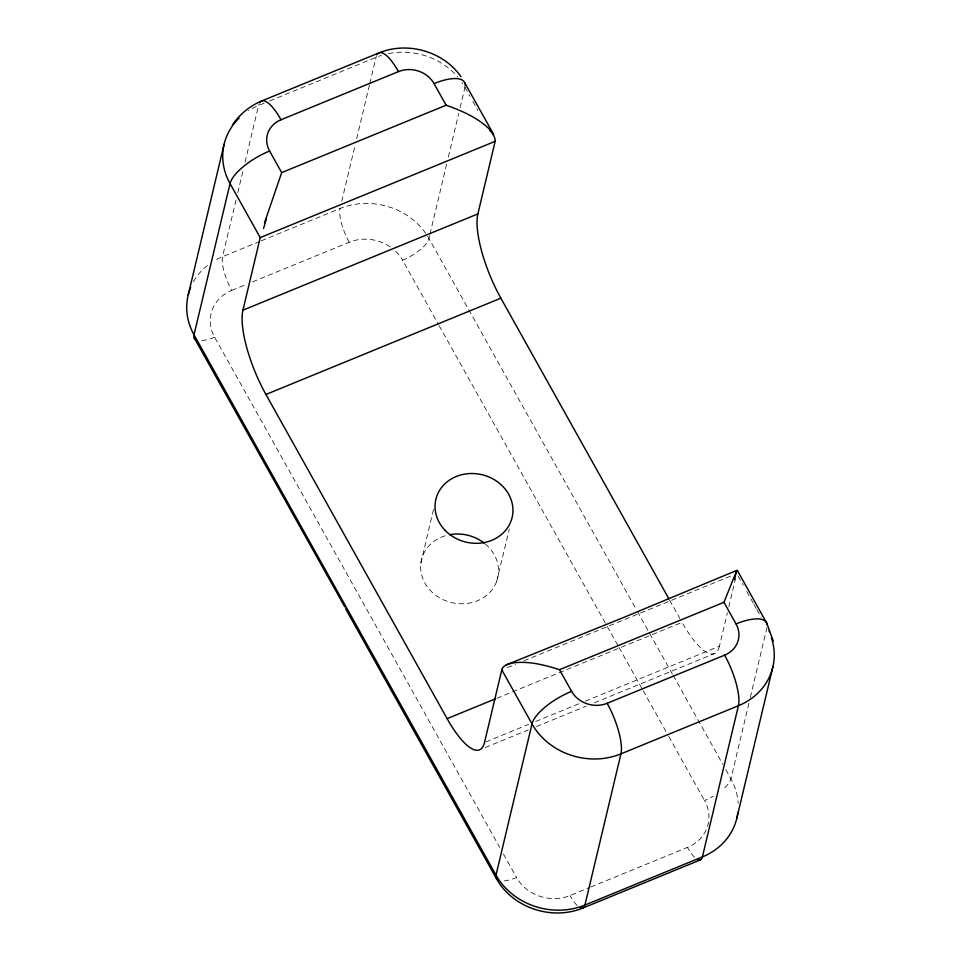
<?xml version="1.0" encoding="UTF-8"?>
<svg xmlns="http://www.w3.org/2000/svg" width="961" height="961" viewBox="0 0 961 961"><rect width="100%" height="100%" fill="white"/><g stroke="black" fill="none" stroke-linecap="round" stroke-linejoin="round"><path stroke-width="0.72" stroke-dasharray="4.8 3.6" d="M420.834 563.338L433.819 508.069M236.058 199.984L222.544 256.683A26.572 7.844 67.7 0 0 231.745 290.39A39.857 35.221 13.4 0 0 214.627 337.251L499.792 847.482M237.787 192.705L243.325 169.448M245.067 162.181L258.569 105.482A39.857 11.76 67.7 0 1 259.026 103.98M341.744 201.269L355.258 144.57M356.639 138.756L369.456 84.964M369.805 83.511L376.039 57.336A39.857 11.76 67.7 0 1 376.496 55.834M429.639 235.589L428.942 238.496A26.572 9.646 -29.2 0 1 402.575 260.215L438.396 324.325M429.987 234.136L446.949 162.902M448.343 157.075L458.733 113.47M460.115 107.656L464.968 87.295A66.429 58.705 13.4 0 0 462.013 82.538M585.405 701.098L719.453 646.152L727.405 612.77M728.798 606.968L736.402 575.038M748.931 703.212L730.925 778.806A26.572 9.646 -29.2 0 1 721.999 790.182M750.325 697.398L766.938 627.617M496.693 581.393L509.318 529.103M264.095 103.211L258.569 105.482A66.429 58.705 13.4 0 0 248.382 110.767M269.621 100.953L376.039 57.336A66.429 58.705 13.4 0 1 381.433 55.39M259.866 241.391L222.544 256.683A66.429 58.705 13.4 0 0 213.594 261.2M261.248 240.815L340.014 208.537A66.429 58.705 13.4 0 1 428.942 238.496L636.602 610.043M231.745 290.39L246.953 284.156M252.479 281.885L349.215 242.244A39.857 35.221 13.4 0 1 391.223 247.578M507.348 667.607L515.637 664.207M523.925 660.808L731.213 575.843M496.873 698.263L682.058 622.368A66.429 19.604 67.7 0 0 719.453 646.152M485.906 741.88L528.754 724.318M535.661 721.483L579.879 703.368M485.281 747.514L528.118 729.964M536.418 726.564L586.162 706.167M594.451 702.767L714.684 653.492M504.225 880.865A26.572 9.646 -29.2 0 0 516.61 877.561A39.857 35.221 13.4 0 0 569.969 895.544L589.309 887.616M590.691 887.051L687.427 847.398A39.857 35.221 13.4 0 0 704.545 800.537A26.572 9.646 -29.2 0 0 713.398 796.14M464.968 87.295L470.001 96.304M472.872 101.446L477.905 110.455M738.18 576.156L743.213 585.165M746.817 591.592L753.28 603.172M754.001 604.457L756.163 608.313M756.884 609.598L761.196 617.322M669.637 600.144L679.859 618.44M637.335 611.352L672.424 674.154M673.156 675.463L722.876 764.415M725.807 769.653L730.925 778.806A66.429 58.705 13.4 0 1 738.156 803.36M439.129 325.635L606.571 625.227M607.304 626.536L618.271 646.164M619.004 647.474L642.392 689.337M643.125 690.647L667.991 735.117M668.724 736.426L704.545 800.537M503.444 854.017L516.61 877.561M768.247 630.068A66.429 58.705 13.4 0 1 769.425 632.566M388.436 53.6A66.429 58.705 13.4 0 1 457.712 76.94M193.425 281.789A66.429 58.705 13.4 0 1 207.552 265.392M485.245 543.95A39.197 34.644 13.4 0 1 483.948 597.298A39.197 34.644 13.4 0 1 425.375 583.868A39.197 34.644 13.4 0 1 447.225 535.229M349.215 242.244A26.572 7.844 67.7 0 1 340.014 208.537M395.668 251.301A39.857 35.221 13.4 0 1 402.575 260.215M214.627 337.251A26.572 9.646 -29.2 0 1 200.465 340.614M577.044 905.394A26.572 7.844 67.7 0 1 569.969 895.544M694.503 857.248A26.572 7.844 67.7 0 1 687.427 847.398"/><path stroke-width="1.44" d="M188.116 295.339L224.141 144.15M771.455 637.852A66.429 58.705 13.4 0 1 738.408 705.722L620.95 753.856A66.429 58.705 13.4 0 1 532.01 723.897L501.81 669.865L484.524 742.445A66.429 19.604 67.7 0 1 447.129 718.648L265.933 394.466A66.429 19.604 67.7 0 1 242.941 310.187L260.227 237.619L230.039 183.587A66.429 58.705 13.4 0 1 239.073 118.131M668.904 598.835L500.861 298.174A66.429 19.604 67.7 0 1 477.869 213.907L495.167 141.327A31.245 14.427 21.9 0 0 489.75 130.348M736.823 818.255L772.848 667.054M264.467 222.964L281.681 172.608L446.132 105.205C462.193 110.887 478.47 117.975 490.578 130.288M510.579 663.33C527.06 660.351 543.818 664.724 559.494 669.697L723.945 602.295L736.703 570.654M232.394 124.978C239.481 114.443 249.752 106.034 261.428 101.073L378.898 52.939C407.452 41.131 443.261 51.233 460.98 76.676M195.311 339.257A26.572 9.646 -29.2 0 1 194.014 334.776L230.039 183.587A39.857 14.475 -29.2 0 1 269.597 150.997A26.572 23.484 13.4 0 1 281.008 119.753L398.479 71.607A26.572 23.484 13.4 0 1 434.048 83.595A39.857 14.475 -29.2 0 1 465.208 85.721M260.227 237.619L495.167 141.327M242.941 310.187L477.869 213.907M265.933 394.466L500.861 298.174M447.129 718.648L495.492 698.827M559.494 669.697L571.579 691.319A26.572 23.484 13.4 0 0 607.148 703.296L724.618 655.15A26.572 23.484 13.4 0 0 736.03 623.917L723.945 602.295M700.485 859.855L583.015 907.989C552.239 920.782 512.994 908.193 496.585 878.871M506.267 664.868L624.602 617.082L737.207 570.221L766.77 623.184L773.317 641.107M493.582 134.3L464.8 82.862M194.134 337.743L344.867 606.98M434.048 83.595L446.132 105.205M269.597 150.997L281.681 172.608M345.588 608.721L496.104 878.054M263.554 228.49A31.245 1.009 -72.8 0 1 266.401 218.82M501.642 669.805A31.245 14.535 20.1 0 1 510.771 663.486M607.148 703.296A39.857 11.76 67.7 0 1 620.95 753.856L584.925 905.058A26.572 7.844 67.7 0 1 580.408 907.845M724.618 655.15A39.857 11.76 67.7 0 1 738.408 705.722L702.395 856.912A26.572 7.844 67.7 0 1 697.866 859.711M571.579 691.319A39.857 14.475 -29.2 0 0 532.01 723.897L495.996 875.099A26.572 9.646 -29.2 0 0 498.242 880.144M736.03 623.917A39.857 14.475 -29.2 0 1 767.142 624.554M737.88 812.297A66.429 58.705 13.4 0 1 702.395 856.912L584.925 905.058A66.429 58.705 13.4 0 1 495.996 875.099L194.014 334.776A66.429 58.705 13.4 0 1 190.746 287.255M736.282 571.951A31.245 1.141 -72.9 0 1 734.36 579.723M377.12 54.573A39.857 11.76 67.7 0 1 398.479 71.607M259.662 102.719A39.857 11.76 67.7 0 1 281.008 119.753M449.568 534.724A39.197 34.644 13.4 0 1 484.26 543.157M445.135 530.388A39.197 34.644 13.4 0 0 511.096 520.91A39.197 34.644 13.4 0 0 465.749 473.941A39.197 34.644 13.4 0 0 445.135 530.388"/></g></svg>
